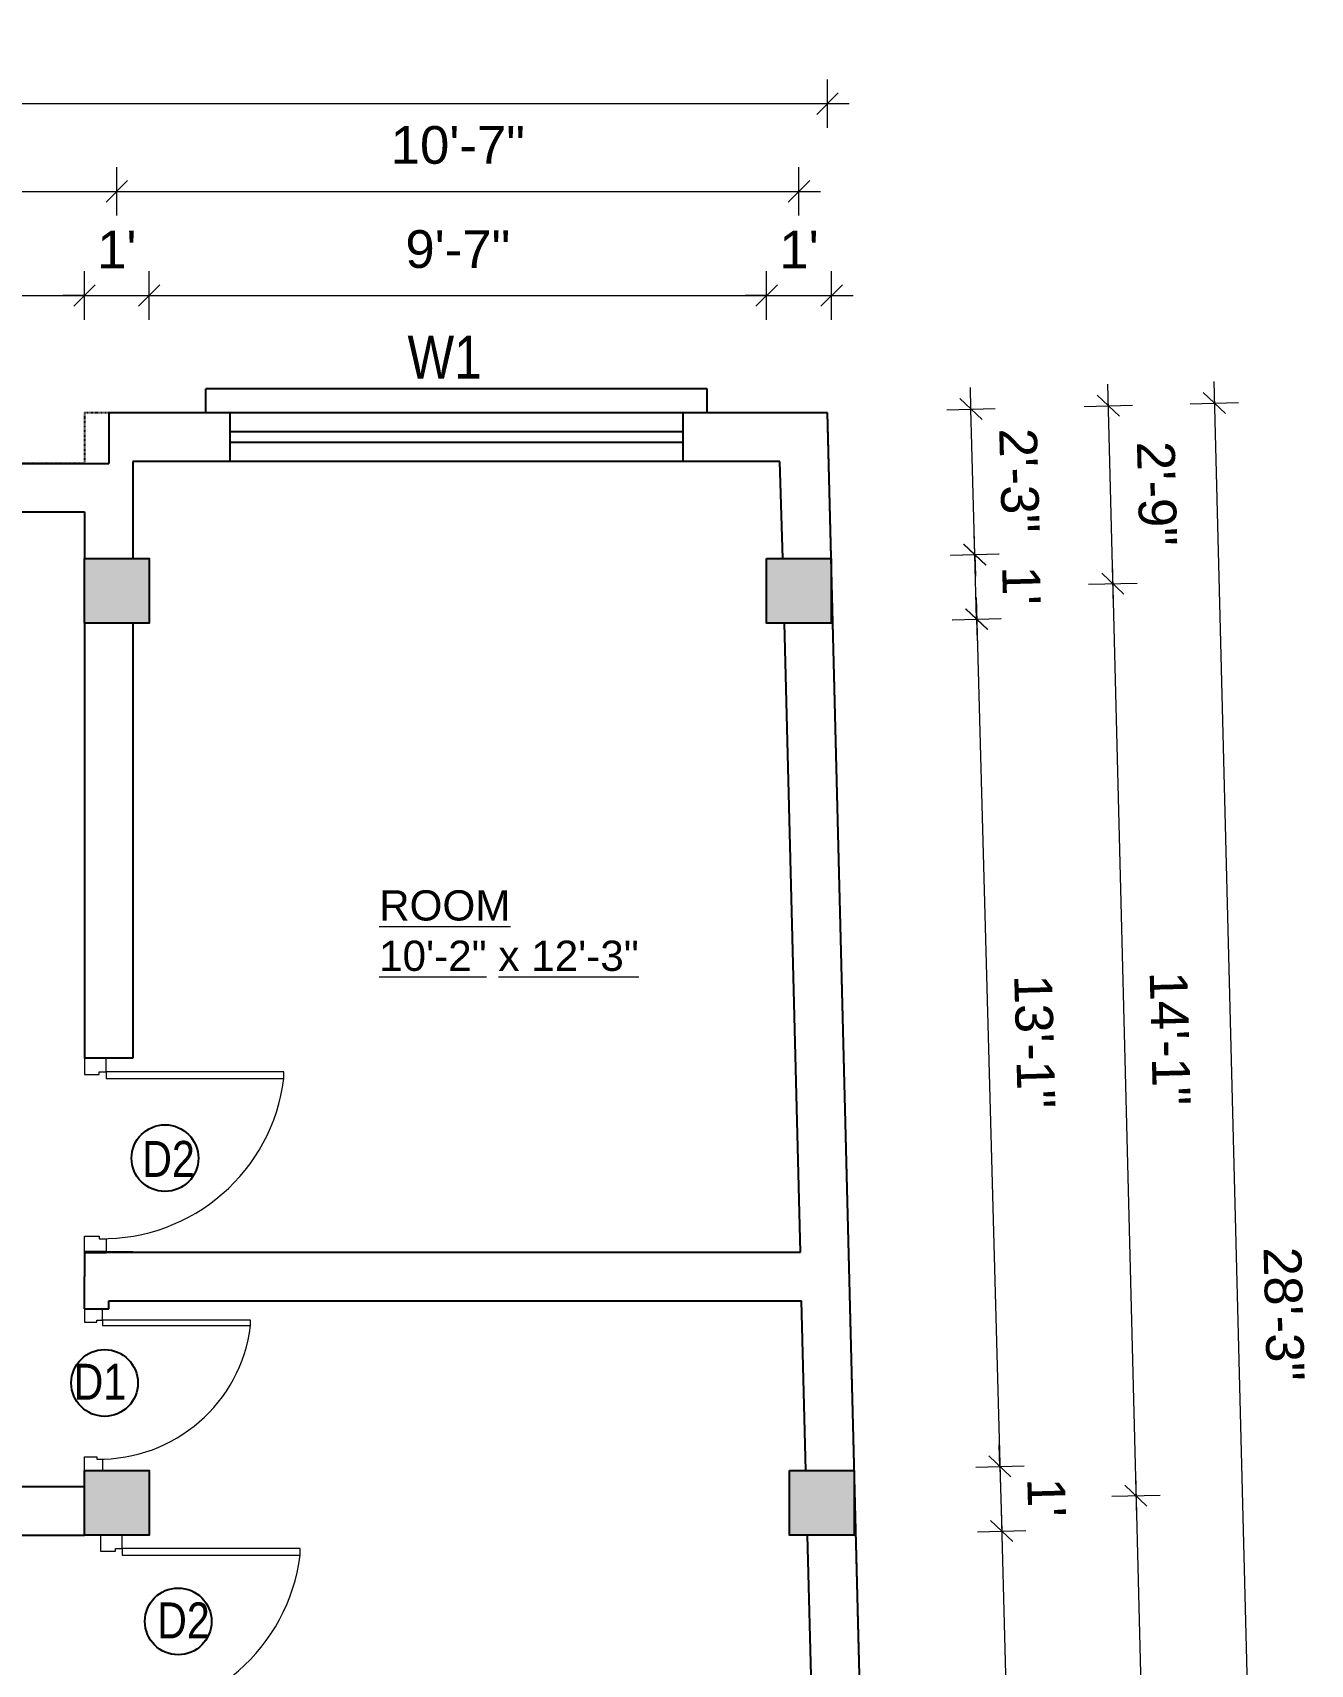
# Model space of a CAD drawing. Header units: inches. Extents: x -111 to 45239, y -6849 to 1261.
# Drawn here: x 24062.4 to 24299.5, y -614.9 to -312 of the extents above; entities that cross this region are included whole.
import ezdxf

# ---------------------------------------------------------------- set-up
doc = ezdxf.new("R2010")
doc.units = ezdxf.units.IN
doc.header["$LTSCALE"] = 0.5
doc.header["$MEASUREMENT"] = 0
doc.header["$PDMODE"] = 66
doc.linetypes.add('DASH', pattern=[0.35, 0.25, -0.1])
for name, color, linetype, lineweight in [('A_Title Text', 105, 'Continuous', 60), ('door', 202, 'Continuous', 5), ('TEXT', 220, 'Continuous', 9), ('Toilet', 7, 'Continuous', 25), ('wall', 20, 'Continuous', 40)]:
    doc.layers.add(name, color=color, linetype=linetype, lineweight=lineweight)
doc.styles.add('arial', font='arial.ttf')
doc.styles.add('ordinary', font='ARIALN.TTF')
doc.styles.get("Standard").update_dxf_attribs({"font": 'arial.ttf'})
doc.dimstyles.new('Sudeep', dxfattribs={"dimtxt": 6, "dimasz": 4, "dimexe": 4.5, "dimexo": 4.5, "dimgap": 5, "dimtad": 1, "dimdec": 0, "dimlunit": 4, "dimtxsty": 'arial', "dimblk": 'OBLIQUE', "dimcen": 250, "dimdle": 4, "dimclrd": 86, "dimclre": 5, "dimclrt": 1, "dimadec": 0, "dimazin": 0, "dimtfac": 1, "dimtdec": 0, "dimtix": 1, "dimtmove": 1, "dimatfit": 3, "dimldrblk": 'OBLIQUE', "dimfxl": 4.5, "dimfxlon": 1, "dimfrac": 2, "dimlwd": 15, "dimlwe": 13, "dimarcsym": 0})

# ---------------------------------------------------------------- blocks, each defined once
blk = doc.blocks.new('_Oblique')
at = {"color": 0, "linetype": 'ByBlock', "lineweight": -2}
blk.add_line((-0.5, -0.5), (0.5, 0.5), dxfattribs=at)
blk = doc.blocks.new('*D981')
at = {"layer": 'A_Title Text', "color": 5, "lineweight": 13, "transparency": 16777216}
for p, q in [((24072.05, -365.33), (24072.05, -356.33)), ((24084.05, -365.33), (24084.05, -356.33))]:
    blk.add_line(p, q, dxfattribs=at)
at = {"layer": 'A_Title Text', "color": 86, "lineweight": 15, "transparency": 16777216}
for p, q in [((24072.05, -360.83), (24068.05, -360.83)), ((24072.05, -360.83), (24084.05, -360.83)), ((24084.05, -360.83), (24088.05, -360.83))]:
    blk.add_line(p, q, dxfattribs=at)
at = {"layer": 'Defpoints', "color": 0, "transparency": 16777216}
for p in [(24084.05, -360.83), (24072.05, -409.62), (24084.05, -409.62)]:
    blk.add_point(p, dxfattribs=at)
at = {"layer": 'A_Title Text', "color": 86, "lineweight": 15, "transparency": 16777216, "xscale": 4, "yscale": 4, "zscale": 4}
blk.add_blockref('_Oblique', (24072.05, -360.83), dxfattribs=at)
at = {"layer": 'A_Title Text', "color": 86, "lineweight": 15, "transparency": 16777216, "xscale": 4, "yscale": 4, "zscale": 4, "rotation": 180}
blk.add_blockref('_Oblique', (24084.05, -360.83), dxfattribs=at)
at = {"layer": 'A_Title Text', "color": 1, "transparency": 16777216, "insert": (24078.05, -352.31), "char_height": 7, "attachment_point": 5, "style": 'arial'}
blk.add_mtext("1'", dxfattribs=at)
blk = doc.blocks.new('*D982')
at = {"layer": 'A_Title Text', "color": 5, "lineweight": 13, "transparency": 16777216}
for p, q in [((24084.05, -365.33), (24084.05, -356.33)), ((24198.62, -365.33), (24198.62, -356.33))]:
    blk.add_line(p, q, dxfattribs=at)
at = {"layer": 'A_Title Text', "color": 86, "lineweight": 15, "transparency": 16777216}
blk.add_line((24080.05, -360.83), (24202.62, -360.83), dxfattribs=at)
at = {"layer": 'Defpoints', "color": 0, "transparency": 16777216}
for p in [(24198.62, -360.83), (24084.05, -409.62), (24198.62, -409.62)]:
    blk.add_point(p, dxfattribs=at)
at = {"layer": 'A_Title Text', "color": 86, "lineweight": 15, "transparency": 16777216, "xscale": 4, "yscale": 4, "zscale": 4, "rotation": 180}
blk.add_blockref('_Oblique', (24084.05, -360.83), dxfattribs=at)
at = {"layer": 'A_Title Text', "color": 86, "lineweight": 15, "transparency": 16777216, "xscale": 4, "yscale": 4, "zscale": 4}
blk.add_blockref('_Oblique', (24198.62, -360.83), dxfattribs=at)
at = {"layer": 'A_Title Text', "color": 1, "transparency": 16777216, "insert": (24141.33, -352.25), "char_height": 7, "attachment_point": 5, "style": 'arial'}
blk.add_mtext('9\'-7"', dxfattribs=at)
blk = doc.blocks.new('*D983')
at = {"layer": 'A_Title Text', "color": 5, "lineweight": 13, "transparency": 16777216}
for p, q in [((24198.62, -365.33), (24198.62, -356.33)), ((24210.69, -365.33), (24210.69, -356.33))]:
    blk.add_line(p, q, dxfattribs=at)
at = {"layer": 'A_Title Text', "color": 86, "lineweight": 15, "transparency": 16777216}
for p, q in [((24198.62, -360.83), (24194.62, -360.83)), ((24198.62, -360.83), (24210.69, -360.83)), ((24210.69, -360.83), (24214.69, -360.83))]:
    blk.add_line(p, q, dxfattribs=at)
at = {"layer": 'Defpoints', "color": 0, "transparency": 16777216}
for p in [(24210.69, -360.83), (24198.62, -409.62), (24210.69, -412.62)]:
    blk.add_point(p, dxfattribs=at)
at = {"layer": 'A_Title Text', "color": 86, "lineweight": 15, "transparency": 16777216, "xscale": 4, "yscale": 4, "zscale": 4}
blk.add_blockref('_Oblique', (24198.62, -360.83), dxfattribs=at)
at = {"layer": 'A_Title Text', "color": 86, "lineweight": 15, "transparency": 16777216, "xscale": 4, "yscale": 4, "zscale": 4, "rotation": 180}
blk.add_blockref('_Oblique', (24210.69, -360.83), dxfattribs=at)
at = {"layer": 'A_Title Text', "color": 1, "transparency": 16777216, "insert": (24204.65, -352.31), "char_height": 7, "attachment_point": 5, "style": 'arial'}
blk.add_mtext("1'", dxfattribs=at)
blk = doc.blocks.new('*D963')
at = {"layer": 'A_Title Text', "color": 5, "lineweight": 13, "transparency": 16777216}
for p, q in [((23955.05, -346), (23955.05, -337)), ((24078.05, -346), (24078.05, -337))]:
    blk.add_line(p, q, dxfattribs=at)
at = {"layer": 'A_Title Text', "color": 86, "lineweight": 15, "transparency": 16777216}
blk.add_line((23951.05, -341.5), (24082.05, -341.5), dxfattribs=at)
at = {"layer": 'Defpoints', "color": 0, "transparency": 16777216}
for p in [(24078.05, -341.5), (23955.05, -415.62), (24078.05, -415.62)]:
    blk.add_point(p, dxfattribs=at)
at = {"layer": 'A_Title Text', "color": 86, "lineweight": 15, "transparency": 16777216, "xscale": 4, "yscale": 4, "zscale": 4, "rotation": 180}
blk.add_blockref('_Oblique', (23955.05, -341.5), dxfattribs=at)
at = {"layer": 'A_Title Text', "color": 86, "lineweight": 15, "transparency": 16777216, "xscale": 4, "yscale": 4, "zscale": 4}
blk.add_blockref('_Oblique', (24078.05, -341.5), dxfattribs=at)
at = {"layer": 'A_Title Text', "color": 1, "transparency": 16777216, "insert": (24016.55, -332.92), "char_height": 7, "attachment_point": 5, "style": 'arial'}
blk.add_mtext('10\'-3"', dxfattribs=at)
blk = doc.blocks.new('*D964')
at = {"layer": 'A_Title Text', "color": 5, "lineweight": 13, "transparency": 16777216}
for p, q in [((24078.05, -346), (24078.05, -337)), ((24204.62, -346), (24204.62, -337))]:
    blk.add_line(p, q, dxfattribs=at)
at = {"layer": 'A_Title Text', "color": 86, "lineweight": 15, "transparency": 16777216}
blk.add_line((24074.05, -341.5), (24208.62, -341.5), dxfattribs=at)
at = {"layer": 'Defpoints', "color": 0, "transparency": 16777216}
for p in [(24204.62, -341.5), (24078.05, -415.62), (24204.62, -415.62)]:
    blk.add_point(p, dxfattribs=at)
at = {"layer": 'A_Title Text', "color": 86, "lineweight": 15, "transparency": 16777216, "xscale": 4, "yscale": 4, "zscale": 4, "rotation": 180}
blk.add_blockref('_Oblique', (24078.05, -341.5), dxfattribs=at)
at = {"layer": 'A_Title Text', "color": 86, "lineweight": 15, "transparency": 16777216, "xscale": 4, "yscale": 4, "zscale": 4}
blk.add_blockref('_Oblique', (24204.62, -341.5), dxfattribs=at)
at = {"layer": 'A_Title Text', "color": 1, "transparency": 16777216, "insert": (24141.33, -332.93), "char_height": 7, "attachment_point": 5, "style": 'arial'}
blk.add_mtext('10\'-7"', dxfattribs=at)
blk = doc.blocks.new('*D984')
at = {"layer": 'A_Title Text', "color": 86, "lineweight": 15, "transparency": 16777216}
blk.add_line((24237.53, -416.89), (24242.03, -582.14), dxfattribs=at)
at = {"layer": 'A_Title Text', "color": 5, "lineweight": 13, "transparency": 16777216}
for p, q in [((24233.14, -421.01), (24242.14, -420.77)), ((24237.42, -578.26), (24246.42, -578.02))]:
    blk.add_line(p, q, dxfattribs=at)
at = {"layer": 'Defpoints', "color": 0, "transparency": 16777216}
for p in [(24210.62, -421.62), (24241.92, -578.14), (24214.9, -578.88)]:
    blk.add_point(p, dxfattribs=at)
at = {"layer": 'A_Title Text', "color": 86, "lineweight": 15, "transparency": 16777216, "xscale": 4, "yscale": 4, "zscale": 4}
for p, rotation in [((24237.64, -420.89), 91.55964457940769), ((24241.92, -578.14), 271.5596445794077)]:
    blk.add_blockref('_Oblique', p, dxfattribs=dict(at, rotation=rotation))
at = {"layer": 'A_Title Text', "color": 1, "transparency": 16777216, "insert": (24248.35, -499.28), "char_height": 7, "attachment_point": 5, "rotation": 271.5596, "style": 'arial'}
blk.add_mtext('13\'-1"', dxfattribs=at)
blk = doc.blocks.new('*D985')
at = {"layer": 'A_Title Text', "color": 86, "lineweight": 15, "transparency": 16777216}
for p, q in [((24241.92, -578.14), (24241.81, -574.14)), ((24241.92, -578.14), (24242.25, -590.13)), ((24242.25, -590.13), (24242.35, -594.13))]:
    blk.add_line(p, q, dxfattribs=at)
at = {"layer": 'A_Title Text', "color": 5, "lineweight": 13, "transparency": 16777216}
for p, q in [((24237.42, -578.26), (24246.42, -578.02)), ((24237.75, -590.25), (24246.74, -590.01))]:
    blk.add_line(p, q, dxfattribs=at)
at = {"layer": 'Defpoints', "color": 0, "transparency": 16777216}
for p in [(24214.9, -578.88), (24242.25, -590.13), (24214.9, -590.88)]:
    blk.add_point(p, dxfattribs=at)
at = {"layer": 'A_Title Text', "color": 86, "lineweight": 15, "transparency": 16777216, "xscale": 4, "yscale": 4, "zscale": 4}
for p, rotation in [((24241.92, -578.14), 271.5596445794165), ((24242.25, -590.13), 91.55964457941651)]:
    blk.add_blockref('_Oblique', p, dxfattribs=dict(at, rotation=rotation))
at = {"layer": 'A_Title Text', "color": 1, "transparency": 16777216, "insert": (24250.59, -583.9), "char_height": 7, "attachment_point": 5, "rotation": 271.5596, "style": 'arial'}
blk.add_mtext("1'", dxfattribs=at)
blk = doc.blocks.new('*D986')
at = {"layer": 'A_Title Text', "color": 86, "lineweight": 15, "transparency": 16777216}
blk.add_line((24242.13, -586.13), (24245.57, -712.41), dxfattribs=at)
at = {"layer": 'A_Title Text', "color": 5, "lineweight": 13, "transparency": 16777216}
for p, q in [((24237.74, -590.25), (24246.74, -590.01)), ((24240.97, -708.53), (24249.96, -708.29))]:
    blk.add_line(p, q, dxfattribs=at)
at = {"layer": 'Defpoints', "color": 0, "transparency": 16777216}
for p in [(24214.9, -590.88), (24245.46, -708.41), (24218.19, -709.15)]:
    blk.add_point(p, dxfattribs=at)
at = {"layer": 'A_Title Text', "color": 86, "lineweight": 15, "transparency": 16777216, "xscale": 4, "yscale": 4, "zscale": 4}
for p, rotation in [((24242.24, -590.13), 91.55964457941651), ((24245.46, -708.41), 271.5596445794165)]:
    blk.add_blockref('_Oblique', p, dxfattribs=dict(at, rotation=rotation))
at = {"layer": 'A_Title Text', "color": 1, "transparency": 16777216, "insert": (24252.42, -649.04), "char_height": 7, "attachment_point": 5, "rotation": 271.5596, "style": 'arial'}
blk.add_mtext('9\'-10"', dxfattribs=at)
blk = doc.blocks.new('*D987')
at = {"layer": 'A_Title Text', "color": 86, "lineweight": 15, "transparency": 16777216}
for p, q in [((24237.24, -408.9), (24237.13, -404.9)), ((24237.57, -420.89), (24237.24, -408.9)), ((24237.57, -420.89), (24237.68, -424.89))]:
    blk.add_line(p, q, dxfattribs=at)
at = {"layer": 'A_Title Text', "color": 5, "lineweight": 13, "transparency": 16777216}
for p, q in [((24232.74, -409.02), (24241.74, -408.77)), ((24233.07, -421.01), (24242.07, -420.77))]:
    blk.add_line(p, q, dxfattribs=at)
at = {"layer": 'Defpoints', "color": 0, "transparency": 16777216}
for p in [(24210.55, -409.62), (24237.24, -408.9), (24210.62, -421.62)]:
    blk.add_point(p, dxfattribs=at)
at = {"layer": 'A_Title Text', "color": 86, "lineweight": 15, "transparency": 16777216, "xscale": 4, "yscale": 4, "zscale": 4}
for p, rotation in [((24237.24, -408.9), 271.5596445794165), ((24237.57, -420.89), 91.55964457941651)]:
    blk.add_blockref('_Oblique', p, dxfattribs=dict(at, rotation=rotation))
at = {"layer": 'A_Title Text', "color": 1, "transparency": 16777216, "insert": (24245.92, -414.66), "char_height": 7, "attachment_point": 5, "rotation": 271.5596, "style": 'arial'}
blk.add_mtext("1'", dxfattribs=at)
blk = doc.blocks.new('*D966')
at = {"layer": 'A_Title Text', "color": 86, "lineweight": 15, "transparency": 16777216}
for p, q in [((24236.55, -381.9), (24236.44, -377.9)), ((24237.29, -408.9), (24236.55, -381.9)), ((24237.29, -408.9), (24237.4, -412.89))]:
    blk.add_line(p, q, dxfattribs=at)
at = {"layer": 'A_Title Text', "color": 5, "lineweight": 13, "transparency": 16777216}
for p, q in [((24232.05, -382.02), (24241.05, -381.77)), ((24232.79, -409.02), (24241.79, -408.77))]:
    blk.add_line(p, q, dxfattribs=at)
at = {"layer": 'Defpoints', "color": 0, "transparency": 16777216}
for p in [(24209.86, -382.62), (24236.55, -381.9), (24210.55, -409.62)]:
    blk.add_point(p, dxfattribs=at)
at = {"layer": 'A_Title Text', "color": 86, "lineweight": 15, "transparency": 16777216, "xscale": 4, "yscale": 4, "zscale": 4}
for p, rotation in [((24236.55, -381.9), 271.5596445794165), ((24237.29, -408.9), 91.55964457941651)]:
    blk.add_blockref('_Oblique', p, dxfattribs=dict(at, rotation=rotation))
at = {"layer": 'A_Title Text', "color": 1, "transparency": 16777216, "insert": (24245.49, -395.16), "char_height": 7, "attachment_point": 5, "rotation": 271.5596, "style": 'arial'}
blk.add_mtext('2\'-3"', dxfattribs=at)
blk = doc.blocks.new('*D988')
at = {"layer": 'A_Title Text', "color": 86, "lineweight": 15, "transparency": 16777216}
blk.add_line((24262.77, -410.3), (24267.26, -587.55), dxfattribs=at)
at = {"layer": 'A_Title Text', "color": 5, "lineweight": 13, "transparency": 16777216}
for p, q in [((24258.37, -414.42), (24267.37, -414.19)), ((24262.66, -583.67), (24271.65, -583.44))]:
    blk.add_line(p, q, dxfattribs=at)
at = {"layer": 'Defpoints', "color": 0, "transparency": 16777216}
for p in [(24210.62, -415.62), (24267.15, -583.55), (24214.9, -584.88)]:
    blk.add_point(p, dxfattribs=at)
at = {"layer": 'A_Title Text', "color": 86, "lineweight": 15, "transparency": 16777216, "xscale": 4, "yscale": 4, "zscale": 4}
for p, rotation in [((24262.87, -414.3), 91.44911383239761), ((24267.15, -583.55), 271.4491138323976)]:
    blk.add_blockref('_Oblique', p, dxfattribs=dict(at, rotation=rotation))
at = {"layer": 'A_Title Text', "color": 1, "transparency": 16777216, "insert": (24273.52, -498.71), "char_height": 7, "attachment_point": 5, "rotation": 271.4491, "style": 'arial'}
blk.add_mtext('14\'-1"', dxfattribs=at)
blk = doc.blocks.new('*D989')
at = {"layer": 'A_Title Text', "color": 86, "lineweight": 15, "transparency": 16777216}
blk.add_line((24267.05, -579.55), (24270.55, -717.83), dxfattribs=at)
at = {"layer": 'A_Title Text', "color": 5, "lineweight": 13, "transparency": 16777216}
for p, q in [((24262.66, -583.67), (24271.65, -583.44)), ((24265.95, -713.94), (24274.95, -713.72))]:
    blk.add_line(p, q, dxfattribs=at)
at = {"layer": 'Defpoints', "color": 0, "transparency": 16777216}
for p in [(24214.9, -584.88), (24270.45, -713.83), (24218.19, -715.15)]:
    blk.add_point(p, dxfattribs=at)
at = {"layer": 'A_Title Text', "color": 86, "lineweight": 15, "transparency": 16777216, "xscale": 4, "yscale": 4, "zscale": 4}
for p, rotation in [((24267.15, -583.55), 91.44911383237451), ((24270.45, -713.83), 271.4491138323745)]:
    blk.add_blockref('_Oblique', p, dxfattribs=dict(at, rotation=rotation))
at = {"layer": 'A_Title Text', "color": 1, "transparency": 16777216, "insert": (24277.37, -648.47), "char_height": 7, "attachment_point": 5, "rotation": 271.4491, "style": 'arial'}
blk.add_mtext('10\'-10"', dxfattribs=at)
blk = doc.blocks.new('*D967')
at = {"layer": 'A_Title Text', "color": 86, "lineweight": 15, "transparency": 16777216}
blk.add_line((24281.6, -376.79), (24290.44, -723.32), dxfattribs=at)
at = {"layer": 'A_Title Text', "color": 5, "lineweight": 13, "transparency": 16777216}
for p, q in [((24277.2, -380.91), (24286.2, -380.68)), ((24285.84, -719.43), (24294.84, -719.2))]:
    blk.add_line(p, q, dxfattribs=at)
at = {"layer": 'Defpoints', "color": 0, "transparency": 16777216}
for p in [(24209.86, -382.62), (24290.34, -719.32), (24218.5, -721.15)]:
    blk.add_point(p, dxfattribs=at)
at = {"layer": 'A_Title Text', "color": 86, "lineweight": 15, "transparency": 16777216, "xscale": 4, "yscale": 4, "zscale": 4}
for p, rotation in [((24281.7, -380.79), 91.46195018982071), ((24290.34, -719.32), 271.4619501898207)]:
    blk.add_blockref('_Oblique', p, dxfattribs=dict(at, rotation=rotation))
at = {"layer": 'A_Title Text', "color": 1, "transparency": 16777216, "insert": (24294.6, -549.84), "char_height": 7, "attachment_point": 5, "rotation": 271.462, "style": 'arial'}
blk.add_mtext('28\'-3"', dxfattribs=at)
blk = doc.blocks.new('*D990')
at = {"layer": 'A_Title Text', "color": 86, "lineweight": 15, "transparency": 16777216}
blk.add_line((24262.97, -418.3), (24261.94, -377.31), dxfattribs=at)
at = {"layer": 'A_Title Text', "color": 5, "lineweight": 13, "transparency": 16777216}
for p, q in [((24257.54, -381.42), (24266.54, -381.19)), ((24258.37, -414.42), (24267.37, -414.19))]:
    blk.add_line(p, q, dxfattribs=at)
at = {"layer": 'Defpoints', "color": 0, "transparency": 16777216}
for p in [(24262.04, -381.3), (24209.86, -382.62), (24210.62, -415.62)]:
    blk.add_point(p, dxfattribs=at)
at = {"layer": 'A_Title Text', "color": 86, "lineweight": 15, "transparency": 16777216, "xscale": 4, "yscale": 4, "zscale": 4}
for p, rotation in [((24262.04, -381.3), 91.44911383237451), ((24262.87, -414.3), 271.4491138323745)]:
    blk.add_blockref('_Oblique', p, dxfattribs=dict(at, rotation=rotation))
at = {"layer": 'A_Title Text', "color": 1, "transparency": 16777216, "insert": (24271.03, -397.59), "char_height": 7, "attachment_point": 5, "rotation": 271.4491, "style": 'arial'}
blk.add_mtext('2\'-9"', dxfattribs=at)
blk = doc.blocks.new('*D976')
at = {"layer": 'A_Title Text', "color": 5, "lineweight": 13, "transparency": 16777216}
for p, q in [((23961.05, -365.33), (23961.05, -356.33)), ((24072.05, -365.33), (24072.05, -356.33))]:
    blk.add_line(p, q, dxfattribs=at)
at = {"layer": 'A_Title Text', "color": 86, "lineweight": 15, "transparency": 16777216}
blk.add_line((23957.05, -360.83), (24076.05, -360.83), dxfattribs=at)
at = {"layer": 'Defpoints', "color": 0, "transparency": 16777216}
for p in [(24072.05, -360.83), (23961.05, -409.62), (24072.05, -409.62)]:
    blk.add_point(p, dxfattribs=at)
at = {"layer": 'A_Title Text', "color": 86, "lineweight": 15, "transparency": 16777216, "xscale": 4, "yscale": 4, "zscale": 4, "rotation": 180}
blk.add_blockref('_Oblique', (23961.05, -360.83), dxfattribs=at)
at = {"layer": 'A_Title Text', "color": 86, "lineweight": 15, "transparency": 16777216, "xscale": 4, "yscale": 4, "zscale": 4}
blk.add_blockref('_Oblique', (24072.05, -360.83), dxfattribs=at)
at = {"layer": 'A_Title Text', "color": 1, "transparency": 16777216, "insert": (24016.55, -352.25), "char_height": 7, "attachment_point": 5, "style": 'arial'}
blk.add_mtext('9\'-3"', dxfattribs=at)
blk = doc.blocks.new('*D977')
at = {"layer": 'A_Title Text', "color": 5, "lineweight": 13, "transparency": 16777216}
for p, q in [((23831.05, -329.71), (23831.05, -320.71)), ((24209.93, -329.71), (24209.93, -320.71))]:
    blk.add_line(p, q, dxfattribs=at)
at = {"layer": 'A_Title Text', "color": 86, "lineweight": 15, "transparency": 16777216}
blk.add_line((23827.05, -325.21), (24213.93, -325.21), dxfattribs=at)
at = {"layer": 'Defpoints', "color": 0, "transparency": 16777216}
for p in [(24209.93, -325.21), (24209.93, -382.62), (23831.05, -410.24)]:
    blk.add_point(p, dxfattribs=at)
at = {"layer": 'A_Title Text', "color": 86, "lineweight": 15, "transparency": 16777216, "xscale": 4, "yscale": 4, "zscale": 4, "rotation": 180}
blk.add_blockref('_Oblique', (23831.05, -325.21), dxfattribs=at)
at = {"layer": 'A_Title Text', "color": 86, "lineweight": 15, "transparency": 16777216, "xscale": 4, "yscale": 4, "zscale": 4}
blk.add_blockref('_Oblique', (24209.93, -325.21), dxfattribs=at)
at = {"layer": 'A_Title Text', "color": 1, "transparency": 16777216, "insert": (24020.49, -316.63), "char_height": 7, "attachment_point": 5, "style": 'arial'}
blk.add_mtext('31\'-7"', dxfattribs=at)

msp = doc.modelspace()

# ---------------------------------------------------------------- hatches: boundary and pattern name
at = {"layer": 'Toilet'}
for points in [[(24084.05, -409.62), (24072.05, -409.62), (24072.05, -421.62), (24084.05, -421.62)], [(24210.62, -409.62), (24198.62, -409.62), (24198.62, -421.62), (24210.62, -421.62)], [(24084.05, -578.88), (24072.05, -578.88), (24072.05, -590.88), (24084.05, -590.88)], [(24214.9, -578.88), (24202.9, -578.88), (24202.9, -590.88), (24214.9, -590.88)]]:
    msp.add_hatch(color=1, dxfattribs=at).paths.add_polyline_path(points)

# ---------------------------------------------------------------- linework, layer by layer
at = {"layer": 'door', "ltscale": 0.5}
for p, q in [((24076.05, -504.88), (24076.05, -502.38)), ((24076.05, -504.88), (24076.05, -502.38)), ((24075.38, -550.97), (24075.38, -548.89)), ((24075.38, -550.97), (24075.38, -548.89)), ((24079.05, -593.38), (24079.05, -590.88)), ((24079.05, -593.38), (24079.05, -590.88))]:
    msp.add_line(p, q, dxfattribs=at)
for points in [[(24076.05, -502.38), (24072.05, -502.38), (24072.05, -505.38), (24074.8, -505.38), (24074.8, -504.88), (24076.05, -504.88)], [(24076.05, -502.38), (24072.05, -502.38), (24072.05, -505.38), (24074.8, -505.38), (24074.8, -504.88), (24076.05, -504.88)], [(24072.05, -535.38), (24074.8, -535.38), (24074.8, -535.88), (24076.05, -535.88), (24076.05, -538.38), (24072.05, -538.38)], [(24075.38, -548.89), (24072.05, -548.89), (24072.05, -551.39), (24074.34, -551.39), (24074.34, -550.97), (24075.38, -550.97)], [(24075.38, -548.89), (24072.05, -548.89), (24072.05, -551.39), (24074.34, -551.39), (24074.34, -550.97), (24075.38, -550.97)], [(24079.05, -590.88), (24075.05, -590.88), (24075.05, -593.88), (24077.8, -593.88), (24077.8, -593.38), (24079.05, -593.38)], [(24079.05, -590.88), (24075.05, -590.88), (24075.05, -593.88), (24077.8, -593.88), (24077.8, -593.38), (24079.05, -593.38)]]:
    msp.add_lwpolyline(points, dxfattribs=at)
for points in [[(24109.05, -504.88), (24076.05, -504.88), (24076.05, -506.13), (24109.05, -506.13)], [(24109.05, -504.88), (24076.05, -504.88), (24076.05, -506.13), (24109.05, -506.13)], [(24076.05, -535.88), (24076.05, -538.38), (24072.05, -538.38), (24072.05, -535.38), (24074.8, -535.38), (24074.8, -535.88)], [(24102.87, -550.97), (24075.38, -550.97), (24075.38, -552.01), (24102.87, -552.01)], [(24102.87, -550.97), (24075.38, -550.97), (24075.38, -552.01), (24102.87, -552.01)], [(24075.38, -576.79), (24075.38, -578.88), (24072.05, -578.88), (24072.05, -576.38), (24074.34, -576.38), (24074.34, -576.79)], [(24075.38, -576.79), (24075.38, -578.88), (24072.05, -578.88), (24072.05, -576.38), (24074.34, -576.38), (24074.34, -576.79)], [(24112.05, -593.38), (24079.05, -593.38), (24079.05, -594.63), (24112.05, -594.63)], [(24112.05, -593.38), (24079.05, -593.38), (24079.05, -594.63), (24112.05, -594.63)]]:
    msp.add_lwpolyline(points, close=True, dxfattribs=at)
for centre, radius in [((24075.36, -501.93), 33.95), ((24075.36, -501.93), 33.95), ((24074.81, -548.51), 28.28), ((24074.81, -548.51), 28.28), ((24078.36, -590.43), 33.95), ((24078.36, -590.43), 33.95)]:
    msp.add_arc(centre, radius, 269.0596, 352.8964, dxfattribs=at)
at = {"layer": 'Toilet'}
for p, q in [((24187.57, -378.12), (24094.57, -378.12)), ((24094.57, -382.62), (24094.57, -378.12)), ((24187.57, -382.62), (24187.57, -378.12)), ((24209.93, -382.62), (24076.55, -382.62)), ((24076.55, -382.62), (24076.55, -391.99)), ((24218.5, -721.15), (24209.93, -382.62)), ((23949.05, -391.99), (24076.55, -391.99)), ((24201.08, -391.62), (24081.05, -391.62)), ((24081.05, -391.62), (24081.05, -409.62)), ((24201.61, -409.62), (24201.08, -391.62)), ((23958.05, -400.99), (24072.05, -400.99)), ((24072.05, -400.99), (24072.05, -409.62)), ((24072.05, -421.62), (24072.05, -502.38)), ((24081.05, -421.62), (24081.05, -502.38)), ((24204.89, -538.38), (24201.92, -421.62)), ((24081.05, -502.38), (24072.05, -502.38)), ((24072.05, -538.38), (24072.05, -542.88)), ((24072.05, -538.38), (24204.89, -538.38)), ((24081.05, -538.38), (24072.05, -538.38)), ((24072.05, -548.89), (24072.05, -542.88)), ((24076.55, -547.38), (24205.12, -547.38)), ((24076.55, -548.89), (24076.55, -547.38)), ((24205.92, -578.88), (24205.12, -547.38)), ((24072.05, -548.89), (24076.55, -548.89)), ((24040.55, -581.88), (24072.05, -581.88)), ((24040.55, -590.88), (24072.05, -590.88)), ((24208.08, -664.79), (24206.23, -590.88))]:
    msp.add_line(p, q, dxfattribs=at)
at = {"layer": 'Toilet', "color": 3}
for p, q in [((24099.07, -391.62), (24099.07, -382.62)), ((24183.07, -382.62), (24099.07, -382.62)), ((24183.07, -382.62), (24183.07, -391.62)), ((24183.07, -386.12), (24099.07, -386.12)), ((24183.07, -388.12), (24099.07, -388.12)), ((24183.07, -391.62), (24099.07, -391.62))]:
    msp.add_line(p, q, dxfattribs=at)
at = {"layer": 'Toilet', "color": 1, "linetype": 'DASH', "ltscale": 0.1}
msp.add_lwpolyline([(24209.93, -382.62), (24072.05, -382.62), (24072.05, -391.99), (23949.05, -391.99), (23949.05, -409.62), (23835.05, -409.62), (23831.05, -410.24), (23831.05, -769.02), (24218.5, -721.15)], close=True, dxfattribs=at)
at = {"layer": 'Toilet'}
for points in [[(24072.05, -409.62), (24084.05, -409.62), (24084.05, -421.62), (24072.05, -421.62)], [(24198.62, -409.62), (24210.62, -409.62), (24210.62, -421.62), (24198.62, -421.62)], [(24072.05, -578.88), (24084.05, -578.88), (24084.05, -590.88), (24072.05, -590.88)], [(24202.9, -578.88), (24214.9, -578.88), (24214.9, -590.88), (24202.9, -590.88)]]:
    msp.add_lwpolyline(points, close=True, dxfattribs=at)
for centre in [(24086.99, -520.92), (24075.79, -562.65), (24089.44, -606.89)]:
    msp.add_circle(centre, 6.19, dxfattribs=at)
at = {"layer": 'wall', "ltscale": 5}
msp.add_line((24072.05, -538.38), (24076.05, -538.38), dxfattribs=at)
msp.add_line((24072.05, -538.38), (24076.05, -538.38), dxfattribs=at)
msp.add_line((24072.05, -538.38), (24076.05, -538.38), dxfattribs=at)
msp.add_line((24072.05, -538.38), (24076.05, -538.38), dxfattribs=at)
msp.add_line((24072.05, -538.38), (24076.05, -538.38), dxfattribs=at)
msp.add_line((24072.05, -538.38), (24076.05, -538.38), dxfattribs=at)

# ---------------------------------------------------------------- texts
at = {"layer": 'door', "ltscale": 0.5, "style": 'ordinary'}
for s, insert, char_height, width, attachment_point, rotation in [('W1', (24132, -376.28), 8, 4.3538, 7, 0), ('D2', (24082.77, -524.4), 6.664, 3.6268, 7, 0), ('D1', (24079.79, -559.09), 6.664, 3.6268, 3, 0), ('D2', (24085.54, -603.38), 6.664, 3.6268, 1, 360)]:
    msp.add_mtext(s, dxfattribs=dict(at, insert=insert, char_height=char_height, width=width, attachment_point=attachment_point, rotation=rotation))
at = {"layer": 'TEXT', "insert": (24126.72, -486.25), "char_height": 5.60913, "width": 62.1621, "attachment_point": 7}
msp.add_mtext('{\\fArial TUR|b0|i0|c162|p34;\\LROOM\\P\\fArial TUR|b0|i0|c0|p34;10\\fArial TUR|b0|i0|c162|p34;\'-\\fArial TUR|b0|i0|c0|p34;2\\fArial TUR|b0|i0|c162|p34;" x 1\\fArial TUR|b0|i0|c0|p34;2\\fArial TUR|b0|i0|c162|p34;\'-\\fArial TUR|b0|i0|c0|p34;3\\fArial TUR|b0|i0|c162|p34;"}', dxfattribs=at)

# ---------------------------------------------------------------- dimensions: what is measured, and where the dimension line sits
at = {"layer": 'A_Title Text'}
dim = msp.add_linear_dim(base=(24209.93, -325.21), p1=(23831.05, -410.24), p2=(24209.93, -382.62), dimstyle='Sudeep', override={"dimtxt": 7}, dxfattribs=at)
dim.commit()
dim.dimension.update_dxf_attribs({"geometry": '*D977', "text_midpoint": (24020.49, -316.63)})
for base, p1, p2, angle, picture, middle in [((24078.05, -341.5), (23955.05, -415.62), (24078.05, -415.62), 180, '*D963', (24016.55, -332.92)), ((24204.62, -341.5), (24078.05, -415.62), (24204.62, -415.62), 180, '*D964', (24141.33, -332.93)), ((24072.05, -360.83), (23961.05, -409.62), (24072.05, -409.62), 180, '*D976', (24016.55, -352.25)), ((24084.05, -360.83), (24072.05, -409.62), (24084.05, -409.62), 180, '*D981', (24078.05, -352.31)), ((24198.62, -360.83), (24084.05, -409.62), (24198.62, -409.62), 180, '*D982', (24141.33, -352.25)), ((24210.69, -360.83), (24198.62, -409.62), (24210.69, -412.62), 180, '*D983', (24204.65, -352.31)), ((24262.04, -381.3), (24210.62, -415.62), (24209.86, -382.62), 91.4491, '*D990', (24271.03, -397.59)), ((24236.55, -381.9), (24210.55, -409.62), (24209.86, -382.62), 91.5596, '*D966', (24245.49, -395.16)), ((24237.24, -408.9), (24210.62, -421.62), (24210.55, -409.62), 91.5596, '*D987', (24245.92, -414.66)), ((24242.25, -590.13), (24214.9, -578.88), (24214.9, -590.88), 91.5596, '*D985', (24250.59, -583.9)), ((24270.45, -713.83), (24214.9, -584.88), (24218.19, -715.15), 91.4491, '*D989', (24277.37, -648.47)), ((24245.46, -708.41), (24214.9, -590.88), (24218.19, -709.15), 91.5596, '*D986', (24252.42, -649.04))]:
    dim = msp.add_linear_dim(base=base, p1=p1, p2=p2, angle=angle, dimstyle='Sudeep', override={"dimtxt": 7}, dxfattribs=at)
    dim.commit()
    dim.dimension.update_dxf_attribs({"geometry": picture, "text_midpoint": middle})
for p1, p2, distance, picture, middle in [((24209.86, -382.62), (24218.5, -721.15), 71.87, '*D967', (24294.6, -549.84)), ((24210.62, -415.62), (24214.9, -584.88), 52.27, '*D988', (24273.52, -498.71)), ((24210.62, -421.62), (24214.9, -578.88), 27.03, '*D984', (24248.35, -499.28))]:
    dim = msp.add_aligned_dim(p1=p1, p2=p2, distance=distance, dimstyle='Sudeep', override={"dimtxt": 7}, dxfattribs=at)
    dim.commit()
    dim.dimension.update_dxf_attribs({"geometry": picture, "text_midpoint": middle})

doc.saveas('drawing.dxf')
